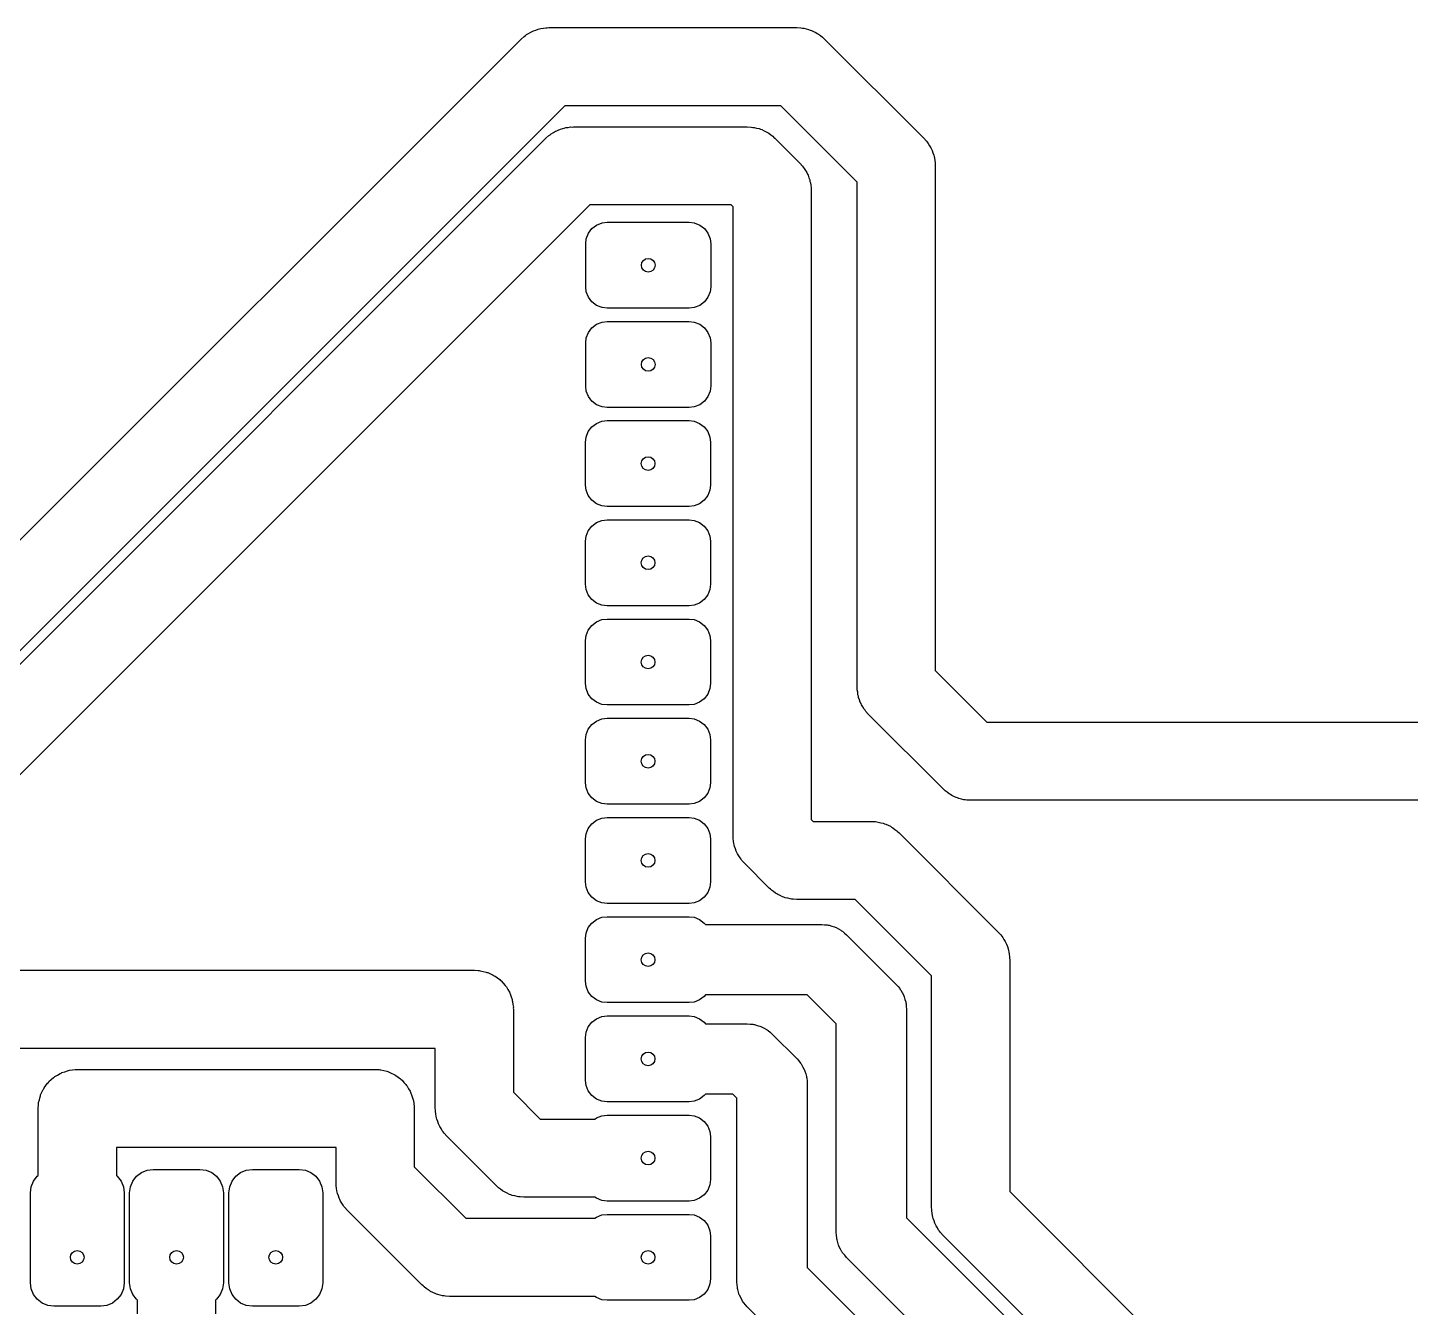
# Model space of a CAD drawing. Extents: x 3.77 to 7.14, y -5.39 to -1.99.
# Drawn here: x 4.625 to 6.018, y -3.275 to -1.986 of the extents above; entities that cross this region are included whole.
import ezdxf

# ---------------------------------------------------------------- set-up
doc = ezdxf.new("R2010")
doc.units = 0
doc.header["$MEASUREMENT"] = 0
doc.layers.add('BLACK', color=7, linetype='CONTINUOUS')

msp = doc.modelspace()

# ---------------------------------------------------------------- linework, layer by layer
at = {"layer": 'BLACK', "linetype": 'CONTINUOUS'}
for p, q in [((5.12751, -1.99269), (5.12969, -1.99148)), ((5.12969, -1.99148), (5.13177, -1.9901)), ((5.13177, -1.9901), (5.13316, -1.98955)), ((5.13316, -1.98955), (5.13447, -1.98882)), ((5.13447, -1.98882), (5.13685, -1.98807)), ((5.13685, -1.98807), (5.13917, -1.98715)), ((5.13917, -1.98715), (5.14064, -1.98688)), ((5.14064, -1.98688), (5.14207, -1.98644)), ((5.14207, -1.98644), (5.14456, -1.98618)), ((5.14456, -1.98618), (5.14701, -1.98574)), ((5.14701, -1.98574), (5.14851, -1.98578)), ((5.14851, -1.98578), (5.15, -1.98563)), ((5.15, -1.98563), (5.4, -1.98563)), ((5.4, -1.98563), (5.40398, -1.98583)), ((5.40398, -1.98583), (5.40545, -1.98613)), ((5.40545, -1.98613), (5.40695, -1.98625)), ((5.40695, -1.98625), (5.40934, -1.98693)), ((5.40934, -1.98693), (5.41179, -1.98744)), ((5.41179, -1.98744), (5.41316, -1.98803)), ((5.41316, -1.98803), (5.4146, -1.98844)), ((5.4146, -1.98844), (5.41681, -1.98959)), ((5.41681, -1.98959), (5.41911, -1.99058)), ((5.41911, -1.99058), (5.42034, -1.99143)), ((5.42034, -1.99143), (5.42167, -1.99213)), ((4.14716, -2.97216), (5.12216, -1.99716)), ((5.12216, -1.99716), (5.12512, -1.99449)), ((5.12512, -1.99449), (5.12637, -1.99366)), ((5.12637, -1.99366), (5.12751, -1.99269)), ((5.42167, -1.99213), (5.4236, -1.9937)), ((5.4236, -1.9937), (5.42564, -1.99513)), ((5.42564, -1.99513), (5.42668, -1.99621)), ((5.42668, -1.99621), (5.42784, -1.99716)), ((5.42784, -1.99716), (5.52784, -2.09716)), ((5.16631, -2.06437), (4.21437, -3.01631)), ((5.38369, -2.06437), (5.16631, -2.06437)), ((5.46063, -2.14131), (5.38369, -2.06437)), ((5.15816, -2.08955), (5.15947, -2.08882)), ((5.15947, -2.08882), (5.16185, -2.08807)), ((5.16185, -2.08807), (5.16417, -2.08715)), ((5.16417, -2.08715), (5.16564, -2.08688)), ((5.16564, -2.08688), (5.16707, -2.08644)), ((5.16707, -2.08644), (5.16956, -2.08618)), ((5.16956, -2.08618), (5.17201, -2.08574)), ((5.17201, -2.08574), (5.17351, -2.08578)), ((5.17351, -2.08578), (5.175, -2.08563)), ((5.175, -2.08563), (5.35, -2.08563)), ((5.35, -2.08563), (5.35398, -2.08583)), ((5.35398, -2.08583), (5.35545, -2.08613)), ((5.35545, -2.08613), (5.35695, -2.08625)), ((5.35695, -2.08625), (5.35934, -2.08693)), ((5.35934, -2.08693), (5.36179, -2.08744)), ((5.36179, -2.08744), (5.36316, -2.08803)), ((5.36316, -2.08803), (5.3646, -2.08844)), ((5.3646, -2.08844), (5.36681, -2.08959)), ((4.24716, -2.99716), (5.14716, -2.09716)), ((5.14716, -2.09716), (5.15012, -2.09449)), ((5.15012, -2.09449), (5.15137, -2.09366)), ((5.15137, -2.09366), (5.15251, -2.09269)), ((5.15251, -2.09269), (5.15469, -2.09148)), ((5.15469, -2.09148), (5.15677, -2.0901)), ((5.15677, -2.0901), (5.15816, -2.08955)), ((5.36681, -2.08959), (5.36911, -2.09058)), ((5.36911, -2.09058), (5.37034, -2.09143)), ((5.37034, -2.09143), (5.37167, -2.09213)), ((5.37167, -2.09213), (5.3736, -2.0937)), ((5.3736, -2.0937), (5.37564, -2.09513)), ((5.37564, -2.09513), (5.37668, -2.09621)), ((5.37668, -2.09621), (5.37784, -2.09716)), ((5.37784, -2.09716), (5.40284, -2.12216)), ((5.52784, -2.09716), (5.53051, -2.10012)), ((5.53051, -2.10012), (5.53134, -2.10137)), ((5.53134, -2.10137), (5.53231, -2.10251)), ((5.53231, -2.10251), (5.53352, -2.10469)), ((5.53352, -2.10469), (5.5349, -2.10677)), ((5.5349, -2.10677), (5.53545, -2.10816)), ((5.53545, -2.10816), (5.53618, -2.10947)), ((5.53618, -2.10947), (5.53693, -2.11185)), ((5.53693, -2.11185), (5.53785, -2.11417)), ((5.53785, -2.11417), (5.53812, -2.11564)), ((5.53812, -2.11564), (5.53856, -2.11707)), ((5.53856, -2.11707), (5.53882, -2.11956)), ((5.40284, -2.12216), (5.40551, -2.12512)), ((5.40551, -2.12512), (5.40634, -2.12637)), ((5.40634, -2.12637), (5.40731, -2.12751)), ((5.40731, -2.12751), (5.40852, -2.12969)), ((5.40852, -2.12969), (5.4099, -2.13177)), ((5.53882, -2.11956), (5.53926, -2.12201)), ((5.53926, -2.12201), (5.53922, -2.12351)), ((5.53922, -2.12351), (5.53937, -2.125)), ((5.53937, -2.125), (5.53937, -2.63369)), ((5.4099, -2.13177), (5.41045, -2.13316)), ((5.41045, -2.13316), (5.41118, -2.13447)), ((5.41118, -2.13447), (5.41193, -2.13685)), ((5.41193, -2.13685), (5.41285, -2.13917)), ((5.41285, -2.13917), (5.41312, -2.14064)), ((5.41312, -2.14064), (5.41356, -2.14207)), ((5.41356, -2.14207), (5.41382, -2.14456)), ((5.41382, -2.14456), (5.41426, -2.14701)), ((5.46063, -2.65), (5.46063, -2.14131)), ((5.41426, -2.14701), (5.41422, -2.14851)), ((5.41422, -2.14851), (5.41437, -2.15)), ((5.41437, -2.15), (5.41437, -2.78369)), ((5.19131, -2.16437), (4.31437, -3.04131)), ((5.33369, -2.16437), (5.19131, -2.16437)), ((5.33563, -2.16631), (5.33369, -2.16437)), ((5.33563, -2.8), (5.33563, -2.16631)), ((5.19349, -2.18814), (5.19819, -2.18458)), ((5.19819, -2.18458), (5.20368, -2.18242)), ((5.20368, -2.18242), (5.20881, -2.1818)), ((5.20881, -2.1818), (5.29148, -2.1818)), ((5.29148, -2.1818), (5.29661, -2.18242)), ((5.29661, -2.18242), (5.3021, -2.18458)), ((5.3021, -2.18458), (5.30679, -2.18814)), ((5.18715, -2.20345), (5.18777, -2.19833)), ((5.18777, -2.19833), (5.18993, -2.19284)), ((5.18993, -2.19284), (5.19349, -2.18814)), ((5.30679, -2.18814), (5.31036, -2.19284)), ((5.31036, -2.19284), (5.31252, -2.19833)), ((5.31252, -2.19833), (5.31314, -2.20345)), ((5.18715, -2.24676), (5.18715, -2.20345)), ((5.31314, -2.20345), (5.31314, -2.24676)), ((5.18777, -2.25189), (5.18715, -2.24676)), ((5.18993, -2.25737), (5.18777, -2.25189)), ((5.31252, -2.25189), (5.31036, -2.25737)), ((5.31314, -2.24676), (5.31252, -2.25189)), ((5.19349, -2.26207), (5.18993, -2.25737)), ((5.19819, -2.26564), (5.19349, -2.26207)), ((5.20368, -2.2678), (5.19819, -2.26564)), ((5.20881, -2.26841), (5.20368, -2.2678)), ((5.29148, -2.26841), (5.20881, -2.26841)), ((5.29661, -2.2678), (5.29148, -2.26841)), ((5.3021, -2.26564), (5.29661, -2.2678)), ((5.30679, -2.26207), (5.3021, -2.26564)), ((5.31036, -2.25737), (5.30679, -2.26207)), ((5.19819, -2.28458), (5.20368, -2.28242)), ((5.20368, -2.28242), (5.20881, -2.2818)), ((5.20881, -2.2818), (5.29148, -2.2818)), ((5.29148, -2.2818), (5.29661, -2.28242)), ((5.29661, -2.28242), (5.3021, -2.28458)), ((5.18777, -2.29833), (5.18993, -2.29284)), ((5.18993, -2.29284), (5.19349, -2.28814)), ((5.19349, -2.28814), (5.19819, -2.28458)), ((5.3021, -2.28458), (5.30679, -2.28814)), ((5.30679, -2.28814), (5.31036, -2.29284)), ((5.31036, -2.29284), (5.31252, -2.29833)), ((5.18715, -2.30345), (5.18777, -2.29833)), ((5.18715, -2.34676), (5.18715, -2.30345)), ((5.31252, -2.29833), (5.31314, -2.30345)), ((5.31314, -2.30345), (5.31314, -2.34676)), ((5.18777, -2.35189), (5.18715, -2.34676)), ((5.18993, -2.35737), (5.18777, -2.35189)), ((5.31252, -2.35189), (5.31036, -2.35737)), ((5.31314, -2.34676), (5.31252, -2.35189)), ((5.19349, -2.36207), (5.18993, -2.35737)), ((5.19819, -2.36564), (5.19349, -2.36207)), ((5.20368, -2.3678), (5.19819, -2.36564)), ((5.20881, -2.36841), (5.20368, -2.3678)), ((5.29661, -2.3678), (5.29148, -2.36841)), ((5.3021, -2.36564), (5.29661, -2.3678)), ((5.30679, -2.36207), (5.3021, -2.36564)), ((5.31036, -2.35737), (5.30679, -2.36207)), ((5.20353, -2.38231), (5.20866, -2.38169)), ((5.20866, -2.38169), (5.29134, -2.38169)), ((5.29148, -2.36841), (5.20881, -2.36841)), ((5.29134, -2.38169), (5.29647, -2.38231)), ((5.18762, -2.39822), (5.18979, -2.39273)), ((5.18979, -2.39273), (5.19335, -2.38804)), ((5.19335, -2.38804), (5.19805, -2.38447)), ((5.19805, -2.38447), (5.20353, -2.38231)), ((5.29647, -2.38231), (5.30195, -2.38447)), ((5.30195, -2.38447), (5.30665, -2.38804)), ((5.30665, -2.38804), (5.31021, -2.39273)), ((5.31021, -2.39273), (5.31238, -2.39822)), ((5.18701, -2.40335), (5.18762, -2.39822)), ((5.18701, -2.44665), (5.18701, -2.40335)), ((5.31238, -2.39822), (5.31299, -2.40335)), ((5.31299, -2.40335), (5.31299, -2.44665)), ((5.18762, -2.45178), (5.18701, -2.44665)), ((5.31299, -2.44665), (5.31238, -2.45178)), ((5.18979, -2.45727), (5.18762, -2.45178)), ((5.19335, -2.46196), (5.18979, -2.45727)), ((5.19805, -2.46553), (5.19335, -2.46196)), ((5.30665, -2.46196), (5.30195, -2.46553)), ((5.31021, -2.45727), (5.30665, -2.46196)), ((5.31238, -2.45178), (5.31021, -2.45727)), ((5.20353, -2.46769), (5.19805, -2.46553)), ((5.20866, -2.46831), (5.20353, -2.46769)), ((5.29134, -2.46831), (5.20866, -2.46831)), ((5.29647, -2.46769), (5.29134, -2.46831)), ((5.30195, -2.46553), (5.29647, -2.46769)), ((5.18762, -2.49822), (5.18979, -2.49273)), ((5.18979, -2.49273), (5.19335, -2.48804)), ((5.19335, -2.48804), (5.19805, -2.48447)), ((5.19805, -2.48447), (5.20353, -2.48231)), ((5.20353, -2.48231), (5.20866, -2.48169)), ((5.20866, -2.48169), (5.29134, -2.48169)), ((5.29134, -2.48169), (5.29647, -2.48231)), ((5.29647, -2.48231), (5.30195, -2.48447)), ((5.30195, -2.48447), (5.30665, -2.48804)), ((5.30665, -2.48804), (5.31021, -2.49273)), ((5.31021, -2.49273), (5.31238, -2.49822)), ((5.18701, -2.50335), (5.18762, -2.49822)), ((5.18701, -2.54665), (5.18701, -2.50335)), ((5.31238, -2.49822), (5.31299, -2.50335)), ((5.31299, -2.50335), (5.31299, -2.54665)), ((5.18762, -2.55178), (5.18701, -2.54665)), ((5.31299, -2.54665), (5.31238, -2.55178)), ((5.18979, -2.55727), (5.18762, -2.55178)), ((5.19335, -2.56196), (5.18979, -2.55727)), ((5.19805, -2.56553), (5.19335, -2.56196)), ((5.30665, -2.56196), (5.30195, -2.56553)), ((5.31021, -2.55727), (5.30665, -2.56196)), ((5.31238, -2.55178), (5.31021, -2.55727)), ((5.20353, -2.56769), (5.19805, -2.56553)), ((5.20866, -2.56831), (5.20353, -2.56769)), ((5.29134, -2.56831), (5.20866, -2.56831)), ((5.29647, -2.56769), (5.29134, -2.56831)), ((5.30195, -2.56553), (5.29647, -2.56769)), ((5.18979, -2.59273), (5.19335, -2.58804)), ((5.19335, -2.58804), (5.19805, -2.58447)), ((5.19805, -2.58447), (5.20353, -2.58231)), ((5.20353, -2.58231), (5.20866, -2.58169)), ((5.20866, -2.58169), (5.29134, -2.58169)), ((5.29134, -2.58169), (5.29647, -2.58231)), ((5.29647, -2.58231), (5.30195, -2.58447)), ((5.30195, -2.58447), (5.30665, -2.58804)), ((5.30665, -2.58804), (5.31021, -2.59273)), ((5.18701, -2.60335), (5.18762, -2.59822)), ((5.18701, -2.64665), (5.18701, -2.60335)), ((5.18762, -2.59822), (5.18979, -2.59273)), ((5.31021, -2.59273), (5.31238, -2.59822)), ((5.31238, -2.59822), (5.31299, -2.60335)), ((5.31299, -2.60335), (5.31299, -2.64665)), ((5.53937, -2.63369), (5.59131, -2.68563)), ((5.18762, -2.65178), (5.18701, -2.64665)), ((5.18979, -2.65727), (5.18762, -2.65178)), ((5.19335, -2.66196), (5.18979, -2.65727)), ((5.31021, -2.65727), (5.30665, -2.66196)), ((5.31238, -2.65178), (5.31021, -2.65727)), ((5.31299, -2.64665), (5.31238, -2.65178)), ((5.46078, -2.65149), (5.46063, -2.65)), ((5.46074, -2.65299), (5.46078, -2.65149)), ((5.46118, -2.65544), (5.46074, -2.65299)), ((5.46144, -2.65793), (5.46118, -2.65544)), ((5.46188, -2.65936), (5.46144, -2.65793)), ((5.46215, -2.66083), (5.46188, -2.65936)), ((5.19805, -2.66553), (5.19335, -2.66196)), ((5.20353, -2.66769), (5.19805, -2.66553)), ((5.20866, -2.66831), (5.20353, -2.66769)), ((5.29134, -2.66831), (5.20866, -2.66831)), ((5.29647, -2.66769), (5.29134, -2.66831)), ((5.30195, -2.66553), (5.29647, -2.66769)), ((5.30665, -2.66196), (5.30195, -2.66553)), ((5.46307, -2.66315), (5.46215, -2.66083)), ((5.46382, -2.66553), (5.46307, -2.66315)), ((5.46455, -2.66684), (5.46382, -2.66553)), ((5.4651, -2.66823), (5.46455, -2.66684)), ((5.46648, -2.67031), (5.4651, -2.66823)), ((5.46769, -2.67249), (5.46648, -2.67031)), ((5.46866, -2.67363), (5.46769, -2.67249)), ((5.46949, -2.67488), (5.46866, -2.67363)), ((5.18979, -2.69273), (5.19335, -2.68804)), ((5.19335, -2.68804), (5.19805, -2.68447)), ((5.19805, -2.68447), (5.20353, -2.68231)), ((5.20353, -2.68231), (5.20866, -2.68169)), ((5.20866, -2.68169), (5.29134, -2.68169)), ((5.29134, -2.68169), (5.29647, -2.68231)), ((5.29647, -2.68231), (5.30195, -2.68447)), ((5.30195, -2.68447), (5.30665, -2.68804)), ((5.30665, -2.68804), (5.31021, -2.69273)), ((5.47216, -2.67784), (5.46949, -2.67488)), ((5.54716, -2.75284), (5.47216, -2.67784)), ((5.59131, -2.68563), (6.19652, -2.68563)), ((5.18701, -2.70335), (5.18762, -2.69822)), ((5.18762, -2.69822), (5.18979, -2.69273)), ((5.31021, -2.69273), (5.31238, -2.69822)), ((5.31238, -2.69822), (5.31299, -2.70335)), ((5.18701, -2.74665), (5.18701, -2.70335)), ((5.31299, -2.70335), (5.31299, -2.74665)), ((5.18762, -2.75178), (5.18701, -2.74665)), ((5.18979, -2.75727), (5.18762, -2.75178)), ((5.19335, -2.76196), (5.18979, -2.75727)), ((5.31021, -2.75727), (5.30665, -2.76196)), ((5.31238, -2.75178), (5.31021, -2.75727)), ((5.31299, -2.74665), (5.31238, -2.75178)), ((5.54832, -2.75379), (5.54716, -2.75284)), ((5.54936, -2.75487), (5.54832, -2.75379)), ((5.5514, -2.7563), (5.54936, -2.75487)), ((5.55333, -2.75787), (5.5514, -2.7563)), ((5.55466, -2.75857), (5.55333, -2.75787)), ((5.19805, -2.76553), (5.19335, -2.76196)), ((5.20353, -2.76769), (5.19805, -2.76553)), ((5.20866, -2.76831), (5.20353, -2.76769)), ((5.29134, -2.76831), (5.20866, -2.76831)), ((5.29647, -2.76769), (5.29134, -2.76831)), ((5.30195, -2.76553), (5.29647, -2.76769)), ((5.30665, -2.76196), (5.30195, -2.76553)), ((5.55589, -2.75942), (5.55466, -2.75857)), ((5.55819, -2.76041), (5.55589, -2.75942)), ((5.5604, -2.76156), (5.55819, -2.76041)), ((5.56184, -2.76197), (5.5604, -2.76156)), ((5.56321, -2.76256), (5.56184, -2.76197)), ((5.56566, -2.76307), (5.56321, -2.76256)), ((5.56805, -2.76375), (5.56566, -2.76307)), ((5.56955, -2.76387), (5.56805, -2.76375)), ((5.57102, -2.76417), (5.56955, -2.76387)), ((5.575, -2.76437), (5.57102, -2.76417)), ((6.19652, -2.76437), (5.575, -2.76437)), ((5.19335, -2.78804), (5.19805, -2.78447)), ((5.19805, -2.78447), (5.20353, -2.78231)), ((5.20353, -2.78231), (5.20866, -2.78169)), ((5.20866, -2.78169), (5.29134, -2.78169)), ((5.29134, -2.78169), (5.29647, -2.78231)), ((5.29647, -2.78231), (5.30195, -2.78447)), ((5.30195, -2.78447), (5.30665, -2.78804)), ((5.41437, -2.78369), (5.41631, -2.78563)), ((5.41631, -2.78563), (5.475, -2.78563)), ((5.475, -2.78563), (5.47898, -2.78583)), ((5.47898, -2.78583), (5.48045, -2.78613)), ((5.18701, -2.80335), (5.18762, -2.79822)), ((5.18762, -2.79822), (5.18979, -2.79273)), ((5.18979, -2.79273), (5.19335, -2.78804)), ((5.30665, -2.78804), (5.31021, -2.79273)), ((5.31021, -2.79273), (5.31238, -2.79822)), ((5.31238, -2.79822), (5.31299, -2.80335)), ((5.48045, -2.78613), (5.48195, -2.78625)), ((5.48195, -2.78625), (5.48434, -2.78693)), ((5.48434, -2.78693), (5.48679, -2.78744)), ((5.48679, -2.78744), (5.48816, -2.78803)), ((5.48816, -2.78803), (5.4896, -2.78844)), ((5.4896, -2.78844), (5.49181, -2.78959)), ((5.49181, -2.78959), (5.49411, -2.79058)), ((5.49411, -2.79058), (5.49534, -2.79143)), ((5.49534, -2.79143), (5.49667, -2.79213)), ((5.49667, -2.79213), (5.4986, -2.7937)), ((5.4986, -2.7937), (5.50064, -2.79513)), ((5.50064, -2.79513), (5.50168, -2.79621)), ((5.50168, -2.79621), (5.50284, -2.79716)), ((5.50284, -2.79716), (5.60284, -2.89716)), ((5.18701, -2.84665), (5.18701, -2.80335)), ((5.31299, -2.80335), (5.31299, -2.84665)), ((5.33578, -2.80149), (5.33563, -2.8)), ((5.33574, -2.80299), (5.33578, -2.80149)), ((5.33618, -2.80544), (5.33574, -2.80299)), ((5.33644, -2.80793), (5.33618, -2.80544)), ((5.33688, -2.80936), (5.33644, -2.80793)), ((5.33715, -2.81083), (5.33688, -2.80936)), ((5.33807, -2.81315), (5.33715, -2.81083)), ((5.33882, -2.81553), (5.33807, -2.81315)), ((5.33955, -2.81684), (5.33882, -2.81553)), ((5.3401, -2.81823), (5.33955, -2.81684)), ((5.34148, -2.82031), (5.3401, -2.81823)), ((5.34269, -2.82249), (5.34148, -2.82031)), ((5.34366, -2.82363), (5.34269, -2.82249)), ((5.34449, -2.82488), (5.34366, -2.82363)), ((5.34716, -2.82784), (5.34449, -2.82488)), ((5.37216, -2.85284), (5.34716, -2.82784)), ((5.18762, -2.85178), (5.18701, -2.84665)), ((5.18979, -2.85727), (5.18762, -2.85178)), ((5.31238, -2.85178), (5.31021, -2.85727)), ((5.31299, -2.84665), (5.31238, -2.85178)), ((5.37332, -2.85379), (5.37216, -2.85284)), ((5.37436, -2.85487), (5.37332, -2.85379)), ((5.3764, -2.8563), (5.37436, -2.85487)), ((5.19335, -2.86196), (5.18979, -2.85727)), ((5.19805, -2.86553), (5.19335, -2.86196)), ((5.20353, -2.86769), (5.19805, -2.86553)), ((5.20866, -2.86831), (5.20353, -2.86769)), ((5.29134, -2.86831), (5.20866, -2.86831)), ((5.29647, -2.86769), (5.29134, -2.86831)), ((5.30195, -2.86553), (5.29647, -2.86769)), ((5.30665, -2.86196), (5.30195, -2.86553)), ((5.31021, -2.85727), (5.30665, -2.86196)), ((5.37833, -2.85787), (5.3764, -2.8563)), ((5.37966, -2.85857), (5.37833, -2.85787)), ((5.38089, -2.85942), (5.37966, -2.85857)), ((5.38319, -2.86041), (5.38089, -2.85942)), ((5.3854, -2.86156), (5.38319, -2.86041)), ((5.38684, -2.86197), (5.3854, -2.86156)), ((5.38821, -2.86256), (5.38684, -2.86197)), ((5.39066, -2.86307), (5.38821, -2.86256)), ((5.39305, -2.86375), (5.39066, -2.86307)), ((5.39455, -2.86387), (5.39305, -2.86375)), ((5.39602, -2.86417), (5.39455, -2.86387)), ((5.4, -2.86437), (5.39602, -2.86417)), ((5.45869, -2.86437), (5.4, -2.86437)), ((5.53563, -2.94131), (5.45869, -2.86437)), ((5.19805, -2.88447), (5.20353, -2.88231)), ((5.20353, -2.88231), (5.20866, -2.88169)), ((5.20866, -2.88169), (5.29134, -2.88169)), ((5.29134, -2.88169), (5.29647, -2.88231)), ((5.29647, -2.88231), (5.30195, -2.88447)), ((5.18762, -2.89822), (5.18979, -2.89273)), ((5.18979, -2.89273), (5.19335, -2.88804)), ((5.19335, -2.88804), (5.19805, -2.88447)), ((5.30195, -2.88447), (5.30665, -2.88804)), ((5.30665, -2.88804), (5.30781, -2.88957)), ((5.30781, -2.88957), (5.425, -2.88957)), ((5.425, -2.88957), (5.42777, -2.88986)), ((5.42777, -2.88986), (5.43054, -2.89)), ((5.43054, -2.89), (5.43144, -2.89024)), ((5.43144, -2.89024), (5.43237, -2.89034)), ((5.43237, -2.89034), (5.43501, -2.8912)), ((5.43501, -2.8912), (5.4377, -2.89192)), ((5.4377, -2.89192), (5.43853, -2.89234)), ((5.43853, -2.89234), (5.43941, -2.89263)), ((5.43941, -2.89263), (5.44182, -2.89402)), ((5.44182, -2.89402), (5.4443, -2.89528)), ((5.4443, -2.89528), (5.44502, -2.89587)), ((5.44502, -2.89587), (5.44583, -2.89633)), ((5.44583, -2.89633), (5.44789, -2.89819)), ((5.60284, -2.89716), (5.60551, -2.90012)), ((5.18701, -2.90335), (5.18762, -2.89822)), ((5.18701, -2.94665), (5.18701, -2.90335)), ((5.44789, -2.89819), (5.45005, -2.89995)), ((5.45005, -2.89995), (5.50005, -2.94995)), ((5.60551, -2.90012), (5.60634, -2.90137)), ((5.60634, -2.90137), (5.60731, -2.90251)), ((5.60731, -2.90251), (5.60852, -2.90469)), ((5.60852, -2.90469), (5.6099, -2.90677)), ((5.6099, -2.90677), (5.61045, -2.90816)), ((5.61045, -2.90816), (5.61118, -2.90947)), ((5.61118, -2.90947), (5.61193, -2.91185)), ((5.61193, -2.91185), (5.61285, -2.91417)), ((5.61285, -2.91417), (5.61312, -2.91564)), ((5.61312, -2.91564), (5.61356, -2.91707)), ((5.61356, -2.91707), (5.61382, -2.91956)), ((5.61382, -2.91956), (5.61426, -2.92201)), ((5.61426, -2.92201), (5.61422, -2.92351)), ((5.61422, -2.92351), (5.61437, -2.925)), ((5.61437, -2.925), (5.61437, -3.15869)), ((4.5, -2.93563), (5.075, -2.93563)), ((5.075, -2.93563), (5.07898, -2.93583)), ((5.07898, -2.93583), (5.07996, -2.93603)), ((5.07996, -2.93603), (5.08096, -2.93608)), ((5.08096, -2.93608), (5.08386, -2.93683)), ((5.08386, -2.93683), (5.08679, -2.93744)), ((5.08679, -2.93744), (5.08771, -2.93783)), ((5.08771, -2.93783), (5.08867, -2.93808)), ((5.08867, -2.93808), (5.09136, -2.9394)), ((5.09136, -2.9394), (5.09411, -2.94058)), ((5.09411, -2.94058), (5.09493, -2.94115)), ((5.09493, -2.94115), (5.09583, -2.94159)), ((5.09583, -2.94159), (5.09819, -2.94342)), ((5.09819, -2.94342), (5.10064, -2.94513)), ((5.10064, -2.94513), (5.10133, -2.94585)), ((5.10133, -2.94585), (5.10212, -2.94646)), ((5.10212, -2.94646), (5.10407, -2.94873)), ((5.10407, -2.94873), (5.10613, -2.9509)), ((5.10613, -2.9509), (5.10666, -2.95175)), ((5.10666, -2.95175), (5.10731, -2.95251)), ((5.10731, -2.95251), (5.10876, -2.95512)), ((5.18762, -2.95178), (5.18701, -2.94665)), ((5.18979, -2.95727), (5.18762, -2.95178)), ((5.50005, -2.94995), (5.50181, -2.95211)), ((5.50181, -2.95211), (5.50367, -2.95417)), ((5.53563, -3.175), (5.53563, -2.94131)), ((5.10876, -2.95512), (5.11035, -2.95766)), ((5.11035, -2.95766), (5.11069, -2.9586)), ((5.11069, -2.9586), (5.11118, -2.95947)), ((5.11118, -2.95947), (5.11207, -2.96233)), ((5.11207, -2.96233), (5.11311, -2.96513)), ((5.11311, -2.96513), (5.11326, -2.96612)), ((5.11326, -2.96612), (5.11356, -2.96707)), ((5.19335, -2.96196), (5.18979, -2.95727)), ((5.19805, -2.96553), (5.19335, -2.96196)), ((5.20353, -2.96769), (5.19805, -2.96553)), ((5.30195, -2.96553), (5.29647, -2.96769)), ((5.30665, -2.96196), (5.30195, -2.96553)), ((5.30781, -2.96043), (5.30665, -2.96196)), ((5.41032, -2.96043), (5.30781, -2.96043)), ((5.43957, -2.98968), (5.41032, -2.96043)), ((5.50367, -2.95417), (5.50413, -2.95498)), ((5.50413, -2.95498), (5.50472, -2.9557)), ((5.50472, -2.9557), (5.50598, -2.95818)), ((5.50598, -2.95818), (5.50737, -2.96059)), ((5.50737, -2.96059), (5.50766, -2.96147)), ((5.50766, -2.96147), (5.50808, -2.9623)), ((5.50808, -2.9623), (5.5088, -2.96499)), ((5.5088, -2.96499), (5.50966, -2.96763)), ((5.11356, -2.96707), (5.11387, -2.97005)), ((5.11387, -2.97005), (5.11432, -2.97301)), ((5.11432, -2.97301), (5.11427, -2.97401)), ((5.11427, -2.97401), (5.11437, -2.975)), ((5.11437, -2.975), (5.11437, -3.05869)), ((5.20866, -2.96831), (5.20353, -2.96769)), ((5.29134, -2.96831), (5.20866, -2.96831)), ((5.29647, -2.96769), (5.29134, -2.96831)), ((5.50966, -2.96763), (5.50976, -2.96856)), ((5.50976, -2.96856), (5.51, -2.96946)), ((5.51, -2.96946), (5.51014, -2.97223)), ((5.51014, -2.97223), (5.51043, -2.975)), ((5.51043, -2.975), (5.51043, -3.18532)), ((5.18762, -2.99822), (5.18979, -2.99273)), ((5.18979, -2.99273), (5.19335, -2.98804)), ((5.19335, -2.98804), (5.19805, -2.98447)), ((5.19805, -2.98447), (5.20353, -2.98231)), ((5.20353, -2.98231), (5.20866, -2.98169)), ((5.20866, -2.98169), (5.29134, -2.98169)), ((5.29134, -2.98169), (5.29647, -2.98231)), ((5.29647, -2.98231), (5.30195, -2.98447)), ((5.30195, -2.98447), (5.30665, -2.98804)), ((5.30665, -2.98804), (5.30781, -2.98957)), ((5.30781, -2.98957), (5.35, -2.98957)), ((5.35, -2.98957), (5.35277, -2.98986)), ((5.35277, -2.98986), (5.35554, -2.99)), ((5.35554, -2.99), (5.35644, -2.99024)), ((5.35644, -2.99024), (5.35737, -2.99034)), ((5.35737, -2.99034), (5.36001, -2.9912)), ((5.36001, -2.9912), (5.3627, -2.99192)), ((5.3627, -2.99192), (5.36353, -2.99234)), ((5.36353, -2.99234), (5.36441, -2.99263)), ((5.36441, -2.99263), (5.36682, -2.99402)), ((5.36682, -2.99402), (5.3693, -2.99528)), ((5.43957, -3.2), (5.43957, -2.98968)), ((5.18701, -3.00335), (5.18762, -2.99822)), ((5.18701, -3.04665), (5.18701, -3.00335)), ((5.3693, -2.99528), (5.37002, -2.99587)), ((5.37002, -2.99587), (5.37083, -2.99633)), ((5.37083, -2.99633), (5.37289, -2.99819)), ((5.37289, -2.99819), (5.37505, -2.99995)), ((5.37505, -2.99995), (5.40005, -3.02495)), ((5.03563, -3.01437), (4.51631, -3.01437)), ((5.03563, -3.075), (5.03563, -3.01437)), ((4.66612, -3.03674), (4.66707, -3.03644)), ((4.66707, -3.03644), (4.67005, -3.03613)), ((4.67005, -3.03613), (4.67301, -3.03568)), ((4.67301, -3.03568), (4.67401, -3.03573)), ((4.67401, -3.03573), (4.675, -3.03563)), ((4.675, -3.03563), (4.975, -3.03563)), ((4.975, -3.03563), (4.97898, -3.03583)), ((4.97898, -3.03583), (4.97996, -3.03603)), ((4.97996, -3.03603), (4.98096, -3.03608)), ((4.98096, -3.03608), (4.98386, -3.03683)), ((5.40005, -3.02495), (5.40181, -3.02711)), ((5.40181, -3.02711), (5.40367, -3.02917)), ((5.40367, -3.02917), (5.40413, -3.02998)), ((5.40413, -3.02998), (5.40472, -3.0307)), ((5.40472, -3.0307), (5.40598, -3.03318)), ((5.40598, -3.03318), (5.40737, -3.03559)), ((5.40737, -3.03559), (5.40766, -3.03647)), ((5.40766, -3.03647), (5.40808, -3.0373)), ((4.64342, -3.05181), (4.64513, -3.04936)), ((4.64513, -3.04936), (4.64585, -3.04867)), ((4.64585, -3.04867), (4.64646, -3.04788)), ((4.64646, -3.04788), (4.64873, -3.04593)), ((4.64873, -3.04593), (4.6509, -3.04387)), ((4.6509, -3.04387), (4.65175, -3.04334)), ((4.65175, -3.04334), (4.65251, -3.04269)), ((4.65251, -3.04269), (4.65512, -3.04124)), ((4.65512, -3.04124), (4.65766, -3.03965)), ((4.65766, -3.03965), (4.6586, -3.03931)), ((4.6586, -3.03931), (4.65947, -3.03882)), ((4.65947, -3.03882), (4.66233, -3.03793)), ((4.66233, -3.03793), (4.66513, -3.03689)), ((4.66513, -3.03689), (4.66612, -3.03674)), ((4.98386, -3.03683), (4.98679, -3.03744)), ((4.98679, -3.03744), (4.98771, -3.03783)), ((4.98771, -3.03783), (4.98867, -3.03808)), ((4.98867, -3.03808), (4.99136, -3.0394)), ((4.99136, -3.0394), (4.99411, -3.04058)), ((4.99411, -3.04058), (4.99493, -3.04115)), ((4.99493, -3.04115), (4.99583, -3.04159)), ((4.99583, -3.04159), (4.99819, -3.04342)), ((4.99819, -3.04342), (5.00064, -3.04513)), ((5.00064, -3.04513), (5.00133, -3.04585)), ((5.00133, -3.04585), (5.00212, -3.04646)), ((5.00212, -3.04646), (5.00407, -3.04873)), ((5.00407, -3.04873), (5.00613, -3.0509)), ((5.18762, -3.05178), (5.18701, -3.04665)), ((5.40808, -3.0373), (5.4088, -3.03999)), ((5.4088, -3.03999), (5.40966, -3.04263)), ((5.40966, -3.04263), (5.40976, -3.04356)), ((5.40976, -3.04356), (5.41, -3.04446)), ((5.41, -3.04446), (5.41014, -3.04723)), ((5.41014, -3.04723), (5.41043, -3.05)), ((5.41043, -3.05), (5.41043, -3.23532)), ((4.63683, -3.06614), (4.63744, -3.06321)), ((4.63744, -3.06321), (4.63783, -3.06229)), ((4.63783, -3.06229), (4.63808, -3.06133)), ((4.63808, -3.06133), (4.6394, -3.05864)), ((4.6394, -3.05864), (4.64058, -3.05589)), ((4.64058, -3.05589), (4.64115, -3.05507)), ((4.64115, -3.05507), (4.64159, -3.05417)), ((4.64159, -3.05417), (4.64342, -3.05181)), ((5.00613, -3.0509), (5.00666, -3.05175)), ((5.00666, -3.05175), (5.00731, -3.05251)), ((5.00731, -3.05251), (5.00876, -3.05512)), ((5.00876, -3.05512), (5.01035, -3.05766)), ((5.01035, -3.05766), (5.01069, -3.0586)), ((5.01069, -3.0586), (5.01118, -3.05947)), ((5.01118, -3.05947), (5.01207, -3.06233)), ((5.01207, -3.06233), (5.01311, -3.06513)), ((5.11437, -3.05869), (5.14131, -3.08563)), ((5.18979, -3.05727), (5.18762, -3.05178)), ((5.19335, -3.06196), (5.18979, -3.05727)), ((5.19805, -3.06553), (5.19335, -3.06196)), ((5.30665, -3.06196), (5.30195, -3.06553)), ((5.30781, -3.06043), (5.30665, -3.06196)), ((5.33532, -3.06043), (5.30781, -3.06043)), ((5.33957, -3.06468), (5.33532, -3.06043)), ((4.63563, -3.075), (4.63583, -3.07102)), ((4.63563, -3.1426), (4.63563, -3.075)), ((4.63583, -3.07102), (4.63603, -3.07004)), ((4.63603, -3.07004), (4.63608, -3.06904)), ((4.63608, -3.06904), (4.63683, -3.06614)), ((5.01311, -3.06513), (5.01326, -3.06612)), ((5.01326, -3.06612), (5.01356, -3.06707)), ((5.01356, -3.06707), (5.01387, -3.07005)), ((5.01387, -3.07005), (5.01432, -3.07301)), ((5.01432, -3.07301), (5.01427, -3.07401)), ((5.01427, -3.07401), (5.01437, -3.075)), ((5.01437, -3.075), (5.01437, -3.13369)), ((5.03578, -3.07649), (5.03563, -3.075)), ((5.03574, -3.07799), (5.03578, -3.07649)), ((5.03618, -3.08044), (5.03574, -3.07799)), ((5.20353, -3.06769), (5.19805, -3.06553)), ((5.20866, -3.06831), (5.20353, -3.06769)), ((5.29134, -3.06831), (5.20866, -3.06831)), ((5.29647, -3.06769), (5.29134, -3.06831)), ((5.30195, -3.06553), (5.29647, -3.06769)), ((5.33957, -3.25), (5.33957, -3.06468)), ((5.03644, -3.08293), (5.03618, -3.08044)), ((5.03688, -3.08436), (5.03644, -3.08293)), ((5.03715, -3.08583), (5.03688, -3.08436)), ((5.03807, -3.08815), (5.03715, -3.08583)), ((5.03882, -3.09053), (5.03807, -3.08815)), ((5.03955, -3.09184), (5.03882, -3.09053)), ((5.0401, -3.09323), (5.03955, -3.09184)), ((5.14131, -3.08563), (5.19652, -3.08563)), ((5.19652, -3.08563), (5.19805, -3.08447)), ((5.19805, -3.08447), (5.20353, -3.08231)), ((5.20353, -3.08231), (5.20866, -3.08169)), ((5.20866, -3.08169), (5.29134, -3.08169)), ((5.29134, -3.08169), (5.29647, -3.08231)), ((5.29647, -3.08231), (5.30195, -3.08447)), ((5.30195, -3.08447), (5.30665, -3.08804)), ((5.30665, -3.08804), (5.31021, -3.09273)), ((5.04148, -3.09531), (5.0401, -3.09323)), ((5.04269, -3.09749), (5.04148, -3.09531)), ((5.04366, -3.09863), (5.04269, -3.09749)), ((5.04449, -3.09988), (5.04366, -3.09863)), ((5.04716, -3.10284), (5.04449, -3.09988)), ((5.09716, -3.15284), (5.04716, -3.10284)), ((5.31021, -3.09273), (5.31238, -3.09822)), ((5.31238, -3.09822), (5.31299, -3.10335)), ((5.31299, -3.10335), (5.31299, -3.14665)), ((4.93563, -3.11437), (4.71437, -3.11437)), ((4.71437, -3.11437), (4.71437, -3.1426)), ((4.93563, -3.15), (4.93563, -3.11437)), ((5.01437, -3.13369), (5.06631, -3.18563)), ((4.63092, -3.14823), (4.63467, -3.14334)), ((4.63467, -3.14334), (4.63563, -3.1426)), ((4.71437, -3.1426), (4.71533, -3.14334)), ((4.71533, -3.14334), (4.71908, -3.14823)), ((4.73092, -3.14823), (4.73467, -3.14334)), ((4.73467, -3.14334), (4.73957, -3.13958)), ((4.73957, -3.13958), (4.74526, -3.13722)), ((4.74526, -3.13722), (4.75138, -3.13642)), ((4.75138, -3.13642), (4.79862, -3.13642)), ((4.79862, -3.13642), (4.80474, -3.13722)), ((4.80474, -3.13722), (4.81043, -3.13958)), ((4.81043, -3.13958), (4.81533, -3.14334)), ((4.81533, -3.14334), (4.81908, -3.14823)), ((4.83092, -3.14823), (4.83467, -3.14334)), ((4.83467, -3.14334), (4.83957, -3.13958)), ((4.83957, -3.13958), (4.84526, -3.13722)), ((4.84526, -3.13722), (4.85138, -3.13642)), ((4.85138, -3.13642), (4.89862, -3.13642)), ((4.89862, -3.13642), (4.90474, -3.13722)), ((4.90474, -3.13722), (4.91043, -3.13958)), ((4.91043, -3.13958), (4.91533, -3.14334)), ((4.91533, -3.14334), (4.91908, -3.14823)), ((5.31299, -3.14665), (5.31238, -3.15178)), ((4.62776, -3.16004), (4.62856, -3.15393)), ((4.62776, -3.25059), (4.62776, -3.16004)), ((4.62856, -3.15393), (4.63092, -3.14823)), ((4.71908, -3.14823), (4.72144, -3.15393)), ((4.72144, -3.15393), (4.72224, -3.16004)), ((4.72224, -3.16004), (4.72224, -3.25059)), ((4.72776, -3.16004), (4.72856, -3.15393)), ((4.72776, -3.25059), (4.72776, -3.16004)), ((4.72856, -3.15393), (4.73092, -3.14823)), ((4.81908, -3.14823), (4.82144, -3.15393)), ((4.82144, -3.15393), (4.82224, -3.16004)), ((4.82224, -3.16004), (4.82224, -3.25059)), ((4.82776, -3.16004), (4.82856, -3.15393)), ((4.82776, -3.25059), (4.82776, -3.16004)), ((4.82856, -3.15393), (4.83092, -3.14823)), ((4.91908, -3.14823), (4.92144, -3.15393)), ((4.92144, -3.15393), (4.92224, -3.16004)), ((4.92224, -3.16004), (4.92224, -3.25059)), ((4.93578, -3.15149), (4.93563, -3.15)), ((4.93574, -3.15299), (4.93578, -3.15149)), ((4.93618, -3.15544), (4.93574, -3.15299)), ((4.93644, -3.15793), (4.93618, -3.15544)), ((4.93688, -3.15936), (4.93644, -3.15793)), ((4.93715, -3.16083), (4.93688, -3.15936)), ((4.93807, -3.16315), (4.93715, -3.16083)), ((5.09832, -3.15379), (5.09716, -3.15284)), ((5.09936, -3.15487), (5.09832, -3.15379)), ((5.1014, -3.1563), (5.09936, -3.15487)), ((5.10333, -3.15787), (5.1014, -3.1563)), ((5.10466, -3.15857), (5.10333, -3.15787)), ((5.10589, -3.15942), (5.10466, -3.15857)), ((5.10819, -3.16041), (5.10589, -3.15942)), ((5.1104, -3.16156), (5.10819, -3.16041)), ((5.11184, -3.16197), (5.1104, -3.16156)), ((5.31021, -3.15727), (5.30665, -3.16196)), ((5.31238, -3.15178), (5.31021, -3.15727)), ((5.61437, -3.15869), (6.00284, -3.54716)), ((4.93882, -3.16553), (4.93807, -3.16315)), ((4.93955, -3.16684), (4.93882, -3.16553)), ((4.9401, -3.16823), (4.93955, -3.16684)), ((4.94148, -3.17031), (4.9401, -3.16823)), ((4.94269, -3.17249), (4.94148, -3.17031)), ((4.94366, -3.17363), (4.94269, -3.17249)), ((4.94449, -3.17488), (4.94366, -3.17363)), ((4.94716, -3.17784), (4.94449, -3.17488)), ((5.11321, -3.16256), (5.11184, -3.16197)), ((5.11566, -3.16307), (5.11321, -3.16256)), ((5.11805, -3.16375), (5.11566, -3.16307)), ((5.11955, -3.16387), (5.11805, -3.16375)), ((5.12102, -3.16417), (5.11955, -3.16387)), ((5.125, -3.16437), (5.12102, -3.16417)), ((5.19652, -3.16437), (5.125, -3.16437)), ((5.19805, -3.16553), (5.19652, -3.16437)), ((5.20353, -3.16769), (5.19805, -3.16553)), ((5.20866, -3.16831), (5.20353, -3.16769)), ((5.29134, -3.16831), (5.20866, -3.16831)), ((5.29647, -3.16769), (5.29134, -3.16831)), ((5.30195, -3.16553), (5.29647, -3.16769)), ((5.30665, -3.16196), (5.30195, -3.16553)), ((5.53578, -3.17649), (5.53563, -3.175)), ((5.02216, -3.25284), (4.94716, -3.17784)), ((5.06631, -3.18563), (5.19652, -3.18563)), ((5.19652, -3.18563), (5.19805, -3.18447)), ((5.19805, -3.18447), (5.20353, -3.18231)), ((5.20353, -3.18231), (5.20866, -3.18169)), ((5.20866, -3.18169), (5.29134, -3.18169)), ((5.29134, -3.18169), (5.29647, -3.18231)), ((5.29647, -3.18231), (5.30195, -3.18447)), ((5.30195, -3.18447), (5.30665, -3.18804)), ((5.30665, -3.18804), (5.31021, -3.19273)), ((5.51043, -3.18532), (5.90005, -3.57495)), ((5.53574, -3.17799), (5.53578, -3.17649)), ((5.53618, -3.18044), (5.53574, -3.17799)), ((5.53644, -3.18293), (5.53618, -3.18044)), ((5.53688, -3.18436), (5.53644, -3.18293)), ((5.53715, -3.18583), (5.53688, -3.18436)), ((5.53807, -3.18815), (5.53715, -3.18583)), ((5.53882, -3.19053), (5.53807, -3.18815)), ((5.31021, -3.19273), (5.31238, -3.19822)), ((5.31238, -3.19822), (5.31299, -3.20335)), ((5.31299, -3.20335), (5.31299, -3.24665)), ((5.43986, -3.20277), (5.43957, -3.2)), ((5.44, -3.20554), (5.43986, -3.20277)), ((5.53955, -3.19184), (5.53882, -3.19053)), ((5.5401, -3.19323), (5.53955, -3.19184)), ((5.54148, -3.19531), (5.5401, -3.19323)), ((5.54269, -3.19749), (5.54148, -3.19531)), ((5.54366, -3.19863), (5.54269, -3.19749)), ((5.54449, -3.19988), (5.54366, -3.19863)), ((5.54716, -3.20284), (5.54449, -3.19988)), ((5.93563, -3.59131), (5.54716, -3.20284)), ((5.44024, -3.20644), (5.44, -3.20554)), ((5.44034, -3.20737), (5.44024, -3.20644)), ((5.4412, -3.21001), (5.44034, -3.20737)), ((5.44192, -3.2127), (5.4412, -3.21001)), ((5.44234, -3.21353), (5.44192, -3.2127)), ((5.44263, -3.21441), (5.44234, -3.21353)), ((5.44402, -3.21682), (5.44263, -3.21441)), ((5.44528, -3.2193), (5.44402, -3.21682)), ((5.44587, -3.22002), (5.44528, -3.2193)), ((5.44633, -3.22083), (5.44587, -3.22002)), ((5.44819, -3.22289), (5.44633, -3.22083)), ((5.44995, -3.22505), (5.44819, -3.22289)), ((5.83957, -3.61468), (5.44995, -3.22505)), ((5.41043, -3.23532), (5.80005, -3.62495)), ((4.62856, -3.2567), (4.62776, -3.25059)), ((4.63092, -3.2624), (4.62856, -3.2567)), ((4.72144, -3.2567), (4.71908, -3.2624)), ((4.72224, -3.25059), (4.72144, -3.2567)), ((4.72856, -3.2567), (4.72776, -3.25059)), ((4.73092, -3.2624), (4.72856, -3.2567)), ((4.82144, -3.2567), (4.81908, -3.2624)), ((4.82224, -3.25059), (4.82144, -3.2567)), ((4.82856, -3.2567), (4.82776, -3.25059)), ((4.83092, -3.2624), (4.82856, -3.2567)), ((4.92144, -3.2567), (4.91908, -3.2624)), ((4.92224, -3.25059), (4.92144, -3.2567)), ((5.02332, -3.25379), (5.02216, -3.25284)), ((5.02436, -3.25487), (5.02332, -3.25379)), ((5.0264, -3.2563), (5.02436, -3.25487)), ((5.02833, -3.25787), (5.0264, -3.2563)), ((5.02966, -3.25857), (5.02833, -3.25787)), ((5.03089, -3.25942), (5.02966, -3.25857)), ((5.03319, -3.26041), (5.03089, -3.25942)), ((5.31021, -3.25727), (5.30665, -3.26196)), ((5.31238, -3.25178), (5.31021, -3.25727)), ((5.31299, -3.24665), (5.31238, -3.25178)), ((5.33986, -3.25277), (5.33957, -3.25)), ((5.34, -3.25554), (5.33986, -3.25277)), ((5.34024, -3.25644), (5.34, -3.25554)), ((5.34034, -3.25737), (5.34024, -3.25644)), ((5.3412, -3.26001), (5.34034, -3.25737)), ((4.63467, -3.26729), (4.63092, -3.2624)), ((4.63957, -3.27105), (4.63467, -3.26729)), ((4.64526, -3.27341), (4.63957, -3.27105)), ((4.71043, -3.27105), (4.70474, -3.27341)), ((4.71533, -3.26729), (4.71043, -3.27105)), ((4.71908, -3.2624), (4.71533, -3.26729)), ((4.73467, -3.26729), (4.73092, -3.2624)), ((4.73563, -3.26803), (4.73467, -3.26729)), ((4.73563, -3.28197), (4.73563, -3.26803)), ((4.81533, -3.26729), (4.81437, -3.26803)), ((4.81437, -3.26803), (4.81437, -3.28197)), ((4.81908, -3.2624), (4.81533, -3.26729)), ((4.83467, -3.26729), (4.83092, -3.2624)), ((4.83957, -3.27105), (4.83467, -3.26729)), ((4.84526, -3.27341), (4.83957, -3.27105)), ((4.91043, -3.27105), (4.90474, -3.27341)), ((4.91533, -3.26729), (4.91043, -3.27105)), ((4.91908, -3.2624), (4.91533, -3.26729)), ((5.0354, -3.26156), (5.03319, -3.26041)), ((5.03684, -3.26197), (5.0354, -3.26156)), ((5.03821, -3.26256), (5.03684, -3.26197)), ((5.04066, -3.26307), (5.03821, -3.26256)), ((5.04305, -3.26375), (5.04066, -3.26307)), ((5.04455, -3.26387), (5.04305, -3.26375)), ((5.04602, -3.26417), (5.04455, -3.26387)), ((5.05, -3.26437), (5.04602, -3.26417)), ((5.19652, -3.26437), (5.05, -3.26437)), ((5.19805, -3.26553), (5.19652, -3.26437)), ((5.20353, -3.26769), (5.19805, -3.26553)), ((5.20866, -3.26831), (5.20353, -3.26769)), ((5.29134, -3.26831), (5.20866, -3.26831)), ((5.29647, -3.26769), (5.29134, -3.26831)), ((5.30195, -3.26553), (5.29647, -3.26769)), ((5.30665, -3.26196), (5.30195, -3.26553)), ((5.34192, -3.2627), (5.3412, -3.26001)), ((5.34234, -3.26353), (5.34192, -3.2627)), ((5.34263, -3.26441), (5.34234, -3.26353)), ((5.34402, -3.26682), (5.34263, -3.26441)), ((5.34528, -3.2693), (5.34402, -3.26682)), ((5.34587, -3.27002), (5.34528, -3.2693)), ((5.34633, -3.27083), (5.34587, -3.27002)), ((5.34819, -3.27289), (5.34633, -3.27083)), ((5.34995, -3.27505), (5.34819, -3.27289)), ((4.65138, -3.27421), (4.64526, -3.27341)), ((4.69862, -3.27421), (4.65138, -3.27421)), ((4.70474, -3.27341), (4.69862, -3.27421)), ((4.85138, -3.27421), (4.84526, -3.27341)), ((4.89862, -3.27421), (4.85138, -3.27421)), ((4.90474, -3.27341), (4.89862, -3.27421)), ((5.73957, -3.66468), (5.34995, -3.27505))]:
    msp.add_line(p, q, dxfattribs=at)
at = {"layer": 'BLACK'}
for centre in [(5.25014, -2.22511), (5.25014, -2.32511), (5.25, -2.425), (5.25, -2.525), (5.25, -2.625), (5.25, -2.725), (5.25, -2.825), (5.25, -2.925), (5.25, -3.025), (5.25, -3.125), (4.675, -3.225), (4.775, -3.225), (4.875, -3.225), (5.25, -3.225)]:
    msp.add_circle(centre, 0.00689, dxfattribs=at)

doc.saveas('drawing.dxf')
